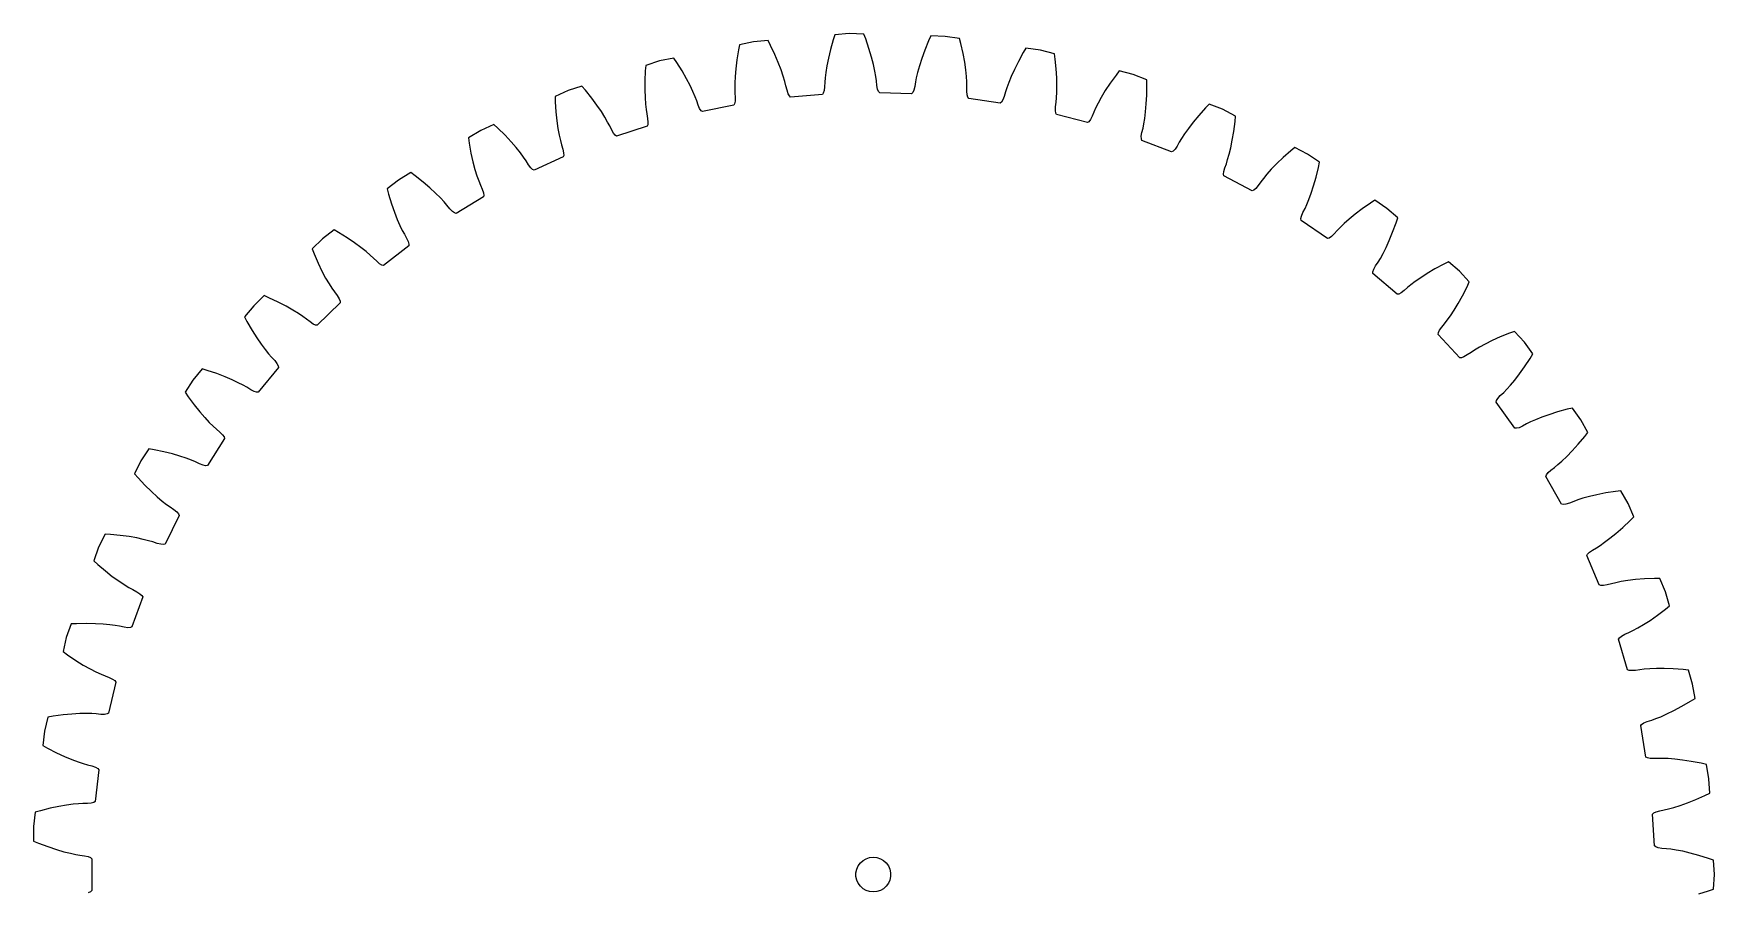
# Model space of a CAD drawing. Extents: x 0 to 145, y 0 to 145.
# Drawn here: x 0 to 145, y 71 to 145.1 of the extents above; entities that cross this region are included whole.
import ezdxf

# ---------------------------------------------------------------- set-up
doc = ezdxf.new("R2010")
doc.units = 0

msp = doc.modelspace()

# ---------------------------------------------------------------- linework, layer by layer
for p, q in [((70.38, 145.09), (69.14, 144.98)), ((71.63, 145.05), (70.38, 145.09)), ((71.8, 144.63), (71.63, 145.05)), ((60.81, 143.68), (60.68, 142.83)), ((60.9, 144.13), (60.81, 143.68)), ((62.13, 144.38), (60.9, 144.13)), ((63.37, 144.49), (62.13, 144.38)), ((63.59, 144.08), (63.37, 144.49)), ((63.96, 143.3), (63.59, 144.08)), ((68.76, 143.71), (68.58, 142.96)), ((69, 144.55), (68.76, 143.71)), ((69.14, 144.98), (69, 144.55)), ((72.08, 143.8), (71.8, 144.63)), ((72.3, 143.07), (72.08, 143.8)), ((76.9, 143.67), (76.64, 142.94)), ((77.23, 144.47), (76.9, 143.67)), ((77.42, 144.89), (77.23, 144.47)), ((78.67, 144.85), (77.42, 144.89)), ((79.9, 144.68), (78.67, 144.85)), ((80.02, 144.23), (79.9, 144.68)), ((80.21, 143.38), (80.02, 144.23)), ((85.63, 143.85), (85.4, 143.46)), ((86.87, 143.67), (85.63, 143.85)), ((88.08, 143.36), (86.87, 143.67)), ((52.82, 142.35), (52.78, 141.89)), ((54.01, 142.74), (52.82, 142.35)), ((55.23, 142.98), (54.01, 142.74)), ((55.49, 142.6), (55.23, 142.98)), ((55.95, 141.87), (55.49, 142.6)), ((60.68, 142.83), (60.58, 142.06)), ((64.26, 142.59), (63.96, 143.3)), ((64.51, 141.96), (64.26, 142.59)), ((68.45, 142.3), (68.36, 141.74)), ((68.58, 142.96), (68.45, 142.3)), ((72.47, 142.42), (72.3, 143.07)), ((72.59, 141.86), (72.47, 142.42)), ((76.43, 142.3), (76.27, 141.75)), ((76.64, 142.94), (76.43, 142.3)), ((80.34, 142.63), (80.21, 143.38)), ((80.44, 141.96), (80.34, 142.63)), ((84.98, 142.7), (84.63, 142.01)), ((85.4, 143.46), (84.98, 142.7)), ((88.14, 142.9), (88.08, 143.36)), ((88.23, 142.04), (88.14, 142.9)), ((52.78, 141.89), (52.74, 141.02)), ((52.74, 141.02), (52.74, 140.25)), ((56.33, 141.2), (55.95, 141.87)), ((56.65, 140.61), (56.33, 141.2)), ((60.53, 141.39), (60.5, 140.82)), ((60.5, 140.82), (60.5, 140.35)), ((60.58, 142.06), (60.53, 141.39)), ((64.69, 141.42), (64.51, 141.96)), ((64.83, 140.97), (64.69, 141.42)), ((64.92, 140.6), (64.83, 140.97)), ((68.27, 140.89), (68.25, 140.5)), ((68.3, 141.27), (68.27, 140.89)), ((68.36, 141.74), (68.3, 141.27)), ((72.68, 141.39), (72.59, 141.86)), ((72.73, 141.02), (72.68, 141.39)), ((72.77, 140.62), (72.73, 141.02)), ((76.09, 140.92), (76.03, 140.53)), ((76.16, 141.29), (76.09, 140.92)), ((76.27, 141.75), (76.16, 141.29)), ((80.5, 141.39), (80.44, 141.96)), ((80.53, 140.92), (80.5, 141.39)), ((80.54, 140.54), (80.53, 140.92)), ((84.14, 140.87), (83.98, 140.42)), ((84.36, 141.4), (84.14, 140.87)), ((84.63, 142.01), (84.36, 141.4)), ((88.28, 141.27), (88.23, 142.04)), ((88.3, 140.6), (88.28, 141.27)), ((92.89, 140.81), (92.47, 140.17)), ((93.4, 141.52), (92.89, 140.81)), ((93.68, 141.89), (93.4, 141.52)), ((94.88, 141.57), (93.68, 141.89)), ((96.05, 141.11), (94.88, 141.57)), ((96.06, 140.66), (96.05, 141.11)), ((46.13, 140.17), (44.99, 139.66)), ((44.99, 139.66), (45, 139.2)), ((47.31, 140.56), (46.13, 140.17)), ((47.61, 140.21), (47.31, 140.56)), ((48.16, 139.53), (47.61, 140.21)), ((48.61, 138.91), (48.16, 139.53)), ((52.74, 140.25), (52.76, 139.58)), ((52.76, 139.58), (52.8, 139.01)), ((56.89, 140.09), (56.65, 140.61)), ((57.08, 139.65), (56.89, 140.09)), ((57.22, 139.3), (57.08, 139.65)), ((57.34, 138.93), (57.22, 139.3)), ((60.53, 139.25), (60.49, 139.03)), ((60.5, 140.35), (60.51, 139.97)), ((60.51, 139.97), (60.54, 139.57)), ((60.54, 139.57), (60.53, 139.25)), ((65.01, 140.22), (64.92, 140.6)), ((65.11, 139.91), (65.01, 140.22)), ((65.21, 139.71), (65.11, 139.91)), ((65.32, 139.61), (65.21, 139.71)), ((68.06, 139.85), (65.32, 139.61)), ((68.14, 139.96), (68.06, 139.85)), ((68.21, 140.18), (68.14, 139.96)), ((68.25, 140.5), (68.21, 140.18)), ((72.83, 140.31), (72.77, 140.62)), ((72.91, 140.1), (72.83, 140.31)), ((73.01, 139.99), (72.91, 140.1)), ((75.76, 139.91), (73.01, 139.99)), ((75.86, 140.01), (75.76, 139.91)), ((75.95, 140.22), (75.86, 140.01)), ((76.03, 140.53), (75.95, 140.22)), ((80.53, 140.14), (80.54, 140.54)), ((80.55, 139.82), (80.53, 140.14)), ((80.61, 139.6), (80.55, 139.82)), ((80.69, 139.49), (80.61, 139.6)), ((83.41, 139.09), (80.69, 139.49)), ((83.64, 139.38), (83.53, 139.18)), ((83.75, 139.68), (83.64, 139.38)), ((83.86, 140.06), (83.75, 139.68)), ((83.98, 140.42), (83.86, 140.06)), ((88.23, 139.18), (88.27, 139.55)), ((88.27, 139.55), (88.29, 140.03)), ((88.29, 140.03), (88.3, 140.6)), ((92.13, 139.59), (91.85, 139.09)), ((92.47, 140.17), (92.13, 139.59)), ((96.01, 139.02), (96.05, 139.79)), ((96.05, 139.79), (96.06, 140.66)), ((45, 139.2), (45.06, 138.33)), ((45.06, 138.33), (45.15, 137.56)), ((48.99, 138.36), (48.61, 138.91)), ((49.29, 137.87), (48.99, 138.36)), ((49.53, 137.46), (49.29, 137.87)), ((52.8, 139.01), (52.85, 138.54)), ((52.85, 138.54), (52.9, 138.17)), ((52.9, 138.17), (52.97, 137.78)), ((57.47, 138.63), (57.34, 138.93)), ((57.6, 138.44), (57.47, 138.63)), ((57.72, 138.36), (57.6, 138.44)), ((60.41, 138.91), (57.72, 138.36)), ((60.49, 139.03), (60.41, 138.91)), ((83.53, 139.18), (83.41, 139.09)), ((88.17, 138.46), (88.18, 138.78)), ((88.2, 138.24), (88.17, 138.46)), ((88.18, 138.78), (88.23, 139.18)), ((88.27, 138.11), (88.2, 138.24)), ((90.93, 137.41), (88.27, 138.11)), ((91.33, 137.96), (91.19, 137.67)), ((91.48, 138.32), (91.33, 137.96)), ((91.64, 138.67), (91.48, 138.32)), ((91.85, 139.09), (91.64, 138.67)), ((95.8, 137.31), (95.88, 137.78)), ((95.88, 137.78), (95.95, 138.35)), ((95.95, 138.35), (96.01, 139.02)), ((100.54, 138.04), (100.05, 137.45)), ((101.12, 138.68), (100.54, 138.04)), ((101.44, 139.01), (101.12, 138.68)), ((102.6, 138.56), (101.44, 139.01)), ((103.71, 137.98), (102.6, 138.56)), ((103.67, 137.52), (103.71, 137.98)), ((38.59, 136.73), (37.52, 136.09)), ((39.72, 137.25), (38.59, 136.73)), ((40.06, 136.94), (39.72, 137.25)), ((40.68, 136.33), (40.06, 136.94)), ((45.15, 137.56), (45.24, 136.9)), ((45.24, 136.9), (45.35, 136.34)), ((45.35, 136.34), (45.45, 135.87)), ((49.71, 137.13), (49.53, 137.46)), ((49.88, 136.77), (49.71, 137.13)), ((50.04, 136.49), (49.88, 136.77)), ((50.19, 136.32), (50.04, 136.49)), ((52.93, 137.1), (50.31, 136.25)), ((52.99, 137.23), (52.93, 137.1)), ((52.97, 137.78), (53, 137.46)), ((53, 137.46), (52.99, 137.23)), ((91.05, 137.49), (90.93, 137.41)), ((91.19, 137.67), (91.05, 137.49)), ((95.58, 136.24), (95.63, 136.56)), ((95.63, 136.56), (95.73, 136.94)), ((95.73, 136.94), (95.8, 137.31)), ((99.31, 136.45), (99.05, 136.05)), ((99.64, 136.91), (99.31, 136.45)), ((100.05, 137.45), (99.64, 136.91)), ((103.43, 135.9), (103.56, 136.66)), ((103.56, 136.66), (103.67, 137.52)), ((37.52, 136.09), (37.59, 135.63)), ((37.59, 135.63), (37.74, 134.78)), ((41.2, 135.76), (40.68, 136.33)), ((41.64, 135.26), (41.2, 135.76)), ((42, 134.81), (41.64, 135.26)), ((45.45, 135.87), (45.55, 135.51)), ((45.55, 135.51), (45.66, 135.13)), ((45.66, 135.13), (45.73, 134.82)), ((50.31, 136.25), (50.19, 136.32)), ((95.59, 136.01), (95.58, 136.24)), ((95.64, 135.88), (95.59, 136.01)), ((98.2, 134.88), (95.64, 135.88)), ((98.33, 134.95), (98.2, 134.88)), ((98.49, 135.11), (98.33, 134.95)), ((98.67, 135.38), (98.49, 135.11)), ((98.86, 135.73), (98.67, 135.38)), ((99.05, 136.05), (98.86, 135.73)), ((103.16, 134.69), (103.3, 135.24)), ((103.3, 135.24), (103.43, 135.9)), ((108.47, 134.99), (107.82, 134.41)), ((108.83, 135.28), (108.47, 134.99)), ((109.93, 134.69), (108.83, 135.28)), ((37.74, 134.78), (37.91, 134.03)), ((37.91, 134.03), (38.08, 133.38)), ((42.28, 134.43), (42, 134.81)), ((42.49, 134.12), (42.28, 134.43)), ((42.7, 133.78), (42.49, 134.12)), ((42.9, 133.52), (42.7, 133.78)), ((43.06, 133.37), (42.9, 133.52)), ((45.7, 134.45), (43.19, 133.31)), ((45.74, 134.59), (45.7, 134.45)), ((45.73, 134.82), (45.74, 134.59)), ((102.69, 133.19), (102.78, 133.5)), ((102.78, 133.5), (102.92, 133.87)), ((102.92, 133.87), (103.03, 134.23)), ((103.03, 134.23), (103.16, 134.69)), ((107.27, 133.88), (106.8, 133.39)), ((107.82, 134.41), (107.27, 133.88)), ((110.96, 133.99), (109.93, 134.69)), ((110.67, 132.7), (110.87, 133.54)), ((110.87, 133.54), (110.96, 133.99)), ((31.49, 132.45), (30.5, 131.69)), ((32.56, 133.1), (31.49, 132.45)), ((32.93, 132.83), (32.56, 133.1)), ((33.61, 132.29), (32.93, 132.83)), ((34.2, 131.79), (33.61, 132.29)), ((38.08, 133.38), (38.25, 132.83)), ((38.25, 132.83), (38.41, 132.38)), ((38.41, 132.38), (38.55, 132.03)), ((38.55, 132.03), (38.7, 131.67)), ((43.19, 133.31), (43.06, 133.37)), ((102.67, 132.96), (102.69, 133.19)), ((102.71, 132.83), (102.67, 132.96)), ((105.14, 131.54), (102.71, 132.83)), ((105.66, 131.98), (105.45, 131.73)), ((105.89, 132.3), (105.66, 131.98)), ((106.12, 132.6), (105.89, 132.3)), ((106.42, 132.97), (106.12, 132.6)), ((106.8, 133.39), (106.42, 132.97)), ((110.45, 131.96), (110.67, 132.7)), ((30.5, 131.69), (30.62, 131.25)), ((30.62, 131.25), (30.88, 130.42)), ((34.69, 131.33), (34.2, 131.79)), ((35.1, 130.93), (34.69, 131.33)), ((35.42, 130.58), (35.1, 130.93)), ((35.67, 130.3), (35.42, 130.58)), ((38.81, 131), (36.46, 129.58)), ((38.7, 131.67), (38.81, 131.36)), ((38.81, 131.36), (38.84, 131.14)), ((38.84, 131.14), (38.81, 131)), ((105.28, 131.59), (105.14, 131.54)), ((105.45, 131.73), (105.28, 131.59)), ((109.87, 130.34), (110.05, 130.78)), ((110.05, 130.78), (110.25, 131.32)), ((110.25, 131.32), (110.45, 131.96)), ((115.74, 130.72), (115.36, 130.47)), ((116.77, 130.02), (115.74, 130.72)), ((30.88, 130.42), (31.13, 129.69)), ((31.13, 129.69), (31.37, 129.06)), ((35.92, 129.99), (35.67, 130.3)), ((36.14, 129.75), (35.92, 129.99)), ((36.32, 129.62), (36.14, 129.75)), ((36.46, 129.58), (36.32, 129.62)), ((109.36, 129.13), (109.41, 129.35)), ((109.38, 128.98), (109.36, 129.13)), ((109.41, 129.35), (109.53, 129.65)), ((109.53, 129.65), (109.71, 130)), ((109.71, 130), (109.87, 130.34)), ((113.51, 129.08), (113.09, 128.7)), ((114.03, 129.51), (113.51, 129.08)), ((114.65, 129.97), (114.03, 129.51)), ((115.36, 130.47), (114.65, 129.97)), ((117.72, 129.2), (116.77, 130.02)), ((117.57, 128.76), (117.72, 129.2)), ((25.92, 128.16), (24.93, 127.39)), ((26.32, 127.93), (25.92, 128.16)), ((27.06, 127.47), (26.32, 127.93)), ((31.37, 129.06), (31.6, 128.54)), ((31.6, 128.54), (31.81, 128.11)), ((31.81, 128.11), (31.99, 127.78)), ((31.99, 127.78), (32.18, 127.44)), ((111.65, 127.43), (109.38, 128.98)), ((112.22, 127.81), (111.98, 127.59)), ((112.48, 128.1), (112.22, 127.81)), ((112.74, 128.37), (112.48, 128.1)), ((113.09, 128.7), (112.74, 128.37)), ((116.98, 127.24), (117.27, 127.95)), ((117.27, 127.95), (117.57, 128.76)), ((24.93, 127.39), (24.03, 126.52)), ((24.03, 126.52), (24.2, 126.1)), ((27.7, 127.04), (27.06, 127.47)), ((28.24, 126.65), (27.7, 127.04)), ((28.69, 126.29), (28.24, 126.65)), ((29.05, 125.98), (28.69, 126.29)), ((32.37, 126.78), (30.19, 125.1)), ((32.18, 127.44), (32.32, 127.15)), ((32.32, 127.15), (32.38, 126.93)), ((32.38, 126.93), (32.37, 126.78)), ((111.79, 127.46), (111.65, 127.43)), ((111.98, 127.59), (111.79, 127.46)), ((116.44, 126.12), (116.7, 126.63)), ((116.7, 126.63), (116.98, 127.24)), ((24.2, 126.1), (24.55, 125.3)), ((24.55, 125.3), (24.88, 124.61)), ((29.32, 125.73), (29.05, 125.98)), ((29.61, 125.45), (29.32, 125.73)), ((29.85, 125.24), (29.61, 125.45)), ((30.05, 125.13), (29.85, 125.24)), ((30.19, 125.1), (30.05, 125.13)), ((115.57, 124.55), (115.64, 124.77)), ((115.64, 124.77), (115.8, 125.05)), ((115.8, 125.05), (116.01, 125.38)), ((116.01, 125.38), (116.21, 125.7)), ((116.21, 125.7), (116.44, 126.12)), ((120.92, 124.79), (120.26, 124.4)), ((121.68, 125.2), (120.92, 124.79)), ((122.09, 125.41), (121.68, 125.2)), ((123.04, 124.59), (122.09, 125.41)), ((24.88, 124.61), (25.2, 124.01)), ((25.2, 124.01), (25.49, 123.52)), ((25.49, 123.52), (25.74, 123.12)), ((115.57, 124.41), (115.57, 124.55)), ((117.65, 122.61), (115.57, 124.41)), ((118.84, 123.42), (118.55, 123.18)), ((119.22, 123.7), (118.84, 123.42)), ((119.69, 124.03), (119.22, 123.7)), ((120.26, 124.4), (119.69, 124.03)), ((123.88, 123.67), (123.04, 124.59)), ((123.69, 123.25), (123.88, 123.67)), ((19.88, 122.49), (18.99, 121.62)), ((20.31, 122.31), (19.88, 122.49)), ((21.09, 121.94), (20.31, 122.31)), ((21.78, 121.58), (21.09, 121.94)), ((26.45, 121.86), (24.47, 119.94)), ((25.74, 123.12), (25.95, 122.81)), ((25.95, 122.81), (26.19, 122.49)), ((26.19, 122.49), (26.36, 122.21)), ((26.36, 122.21), (26.44, 122)), ((26.44, 122), (26.45, 121.86)), ((117.8, 122.62), (117.65, 122.61)), ((118, 122.72), (117.8, 122.62)), ((118.26, 122.92), (118, 122.72)), ((118.55, 123.18), (118.26, 122.92)), ((122.92, 121.81), (123.3, 122.48)), ((123.3, 122.48), (123.69, 123.25)), ((18.99, 121.62), (18.2, 120.65)), ((18.2, 120.65), (18.41, 120.25)), ((22.36, 121.25), (21.78, 121.58)), ((22.85, 120.95), (22.36, 121.25)), ((23.24, 120.69), (22.85, 120.95)), ((23.54, 120.46), (23.24, 120.69)), ((23.85, 120.22), (23.54, 120.46)), ((121.98, 120.37), (122.26, 120.75)), ((122.26, 120.75), (122.57, 121.23)), ((122.57, 121.23), (122.92, 121.81)), ((18.41, 120.25), (18.85, 119.49)), ((18.85, 119.49), (19.26, 118.84)), ((24.12, 120.04), (23.85, 120.22)), ((24.33, 119.95), (24.12, 120.04)), ((24.47, 119.94), (24.33, 119.95)), ((121.21, 119.15), (121.22, 119.3)), ((123.07, 117.13), (121.21, 119.15)), ((121.22, 119.3), (121.31, 119.5)), ((121.31, 119.5), (121.5, 119.77)), ((121.5, 119.77), (121.75, 120.07)), ((121.75, 120.07), (121.98, 120.37)), ((126.56, 118.93), (125.85, 118.61)), ((127.36, 119.25), (126.56, 118.93)), ((127.79, 119.41), (127.36, 119.25)), ((128.64, 118.49), (127.79, 119.41)), ((19.26, 118.84), (19.64, 118.29)), ((19.64, 118.29), (19.98, 117.83)), ((19.98, 117.83), (20.28, 117.46)), ((124.03, 117.59), (123.7, 117.37)), ((124.34, 117.8), (124.03, 117.59)), ((124.75, 118.04), (124.34, 117.8)), ((125.25, 118.31), (124.75, 118.04)), ((125.85, 118.61), (125.25, 118.31)), ((129.37, 117.48), (128.64, 118.49)), ((129.14, 117.08), (129.37, 117.48)), ((14.53, 116.17), (13.74, 115.2)), ((14.97, 116.04), (14.53, 116.17)), ((15.8, 115.76), (14.97, 116.04)), ((21.13, 116.3), (19.38, 114.17)), ((20.28, 117.46), (20.53, 117.18)), ((20.53, 117.18), (20.8, 116.89)), ((20.8, 116.89), (21, 116.64)), ((21, 116.64), (21.11, 116.44)), ((21.11, 116.44), (21.13, 116.3)), ((123.21, 117.13), (123.07, 117.13)), ((123.42, 117.21), (123.21, 117.13)), ((123.7, 117.37), (123.42, 117.21)), ((128.21, 115.73), (128.66, 116.36)), ((128.66, 116.36), (129.14, 117.08)), ((13.74, 115.2), (13.07, 114.15)), ((16.52, 115.49), (15.8, 115.76)), ((17.13, 115.22), (16.52, 115.49)), ((17.65, 114.98), (17.13, 115.22)), ((18.07, 114.76), (17.65, 114.98)), ((18.4, 114.58), (18.07, 114.76)), ((18.74, 114.37), (18.4, 114.58)), ((127.11, 114.41), (127.43, 114.76)), ((127.43, 114.76), (127.8, 115.2)), ((127.8, 115.2), (128.21, 115.73)), ((13.07, 114.15), (13.33, 113.77)), ((13.33, 113.77), (13.85, 113.08)), ((19.02, 114.22), (18.74, 114.37)), ((19.24, 114.16), (19.02, 114.22)), ((19.38, 114.17), (19.24, 114.16)), ((126.2, 113.29), (126.23, 113.43)), ((127.82, 111.07), (126.2, 113.29)), ((126.23, 113.43), (126.35, 113.63)), ((126.35, 113.63), (126.56, 113.87)), ((126.56, 113.87), (126.85, 114.14)), ((126.85, 114.14), (127.11, 114.41)), ((13.85, 113.08), (14.33, 112.48)), ((14.33, 112.48), (14.77, 111.97)), ((14.77, 111.97), (15.16, 111.55)), ((129.59, 111.78), (129.16, 111.59)), ((130.13, 112), (129.59, 111.78)), ((130.76, 112.22), (130.13, 112)), ((131.49, 112.46), (130.76, 112.22)), ((132.33, 112.69), (131.49, 112.46)), ((132.78, 112.79), (132.33, 112.69)), ((133.51, 111.78), (132.78, 112.79)), ((134.12, 110.69), (133.51, 111.78)), ((15.16, 111.55), (15.5, 111.22)), ((15.5, 111.22), (15.78, 110.97)), ((15.78, 110.97), (16.08, 110.71)), ((16.08, 110.71), (16.31, 110.48)), ((16.31, 110.48), (16.44, 110.3)), ((16.44, 110.3), (16.47, 110.16)), ((127.96, 111.05), (127.82, 111.07)), ((128.18, 111.1), (127.96, 111.05)), ((128.48, 111.23), (128.18, 111.1)), ((128.82, 111.42), (128.48, 111.23)), ((129.16, 111.59), (128.82, 111.42)), ((133.29, 109.67), (133.84, 110.33)), ((133.84, 110.33), (134.12, 110.69)), ((9.94, 109.28), (9.26, 108.23)), ((10.39, 109.2), (9.94, 109.28)), ((11.24, 109.02), (10.39, 109.2)), ((11.98, 108.83), (11.24, 109.02)), ((12.63, 108.64), (11.98, 108.83)), ((16.47, 110.16), (14.99, 107.84)), ((132.3, 108.61), (132.77, 109.09)), ((132.77, 109.09), (133.29, 109.67)), ((9.26, 108.23), (8.71, 107.11)), ((13.17, 108.46), (12.63, 108.64)), ((13.61, 108.29), (13.17, 108.46)), ((13.96, 108.14), (13.61, 108.29)), ((14.32, 107.97), (13.96, 108.14)), ((14.62, 107.86), (14.32, 107.97)), ((14.84, 107.82), (14.62, 107.86)), ((14.99, 107.84), (14.84, 107.82)), ((130.68, 107.22), (130.92, 107.43)), ((130.92, 107.43), (131.24, 107.67)), ((131.24, 107.67), (131.53, 107.91)), ((131.53, 107.91), (131.88, 108.22)), ((131.88, 108.22), (132.3, 108.61)), ((8.71, 107.11), (9.01, 106.77)), ((9.01, 106.77), (9.61, 106.13)), ((9.61, 106.13), (10.16, 105.59)), ((130.5, 106.9), (130.54, 107.04)), ((131.85, 104.51), (130.5, 106.9)), ((130.54, 107.04), (130.68, 107.22)), ((10.16, 105.59), (10.65, 105.14)), ((10.65, 105.14), (11.09, 104.77)), ((11.09, 104.77), (11.46, 104.48)), ((11.46, 104.48), (11.77, 104.26)), ((131.99, 104.47), (131.85, 104.51)), ((132.21, 104.5), (131.99, 104.47)), ((132.52, 104.6), (132.21, 104.5)), ((132.89, 104.74), (132.52, 104.6)), ((133.24, 104.87), (132.89, 104.74)), ((133.69, 105.01), (133.24, 104.87)), ((134.25, 105.17), (133.69, 105.01)), ((134.9, 105.32), (134.25, 105.17)), ((135.66, 105.47), (134.9, 105.32)), ((136.51, 105.6), (135.66, 105.47)), ((136.97, 105.65), (136.51, 105.6)), ((137.58, 104.57), (136.97, 105.65)), ((138.07, 103.42), (137.58, 104.57)), ((12.55, 103.53), (11.34, 101.06)), ((11.77, 104.26), (12.1, 104.04)), ((12.1, 104.04), (12.35, 103.84)), ((12.35, 103.84), (12.5, 103.66)), ((12.5, 103.66), (12.55, 103.53)), ((137.12, 102.49), (137.75, 103.09)), ((137.75, 103.09), (138.07, 103.42)), ((6.16, 101.92), (5.61, 100.8)), ((6.62, 101.89), (6.16, 101.92)), ((7.48, 101.81), (6.62, 101.89)), ((8.24, 101.7), (7.48, 101.81)), ((8.9, 101.59), (8.24, 101.7)), ((9.46, 101.46), (8.9, 101.59)), ((135.56, 101.21), (136.02, 101.56)), ((136.02, 101.56), (136.54, 101.98)), ((136.54, 101.98), (137.12, 102.49)), ((5.61, 100.8), (5.19, 99.62)), ((9.92, 101.35), (9.46, 101.46)), ((10.28, 101.24), (9.92, 101.35)), ((10.66, 101.11), (10.28, 101.24)), ((10.97, 101.04), (10.66, 101.11)), ((11.2, 101.02), (10.97, 101.04)), ((11.34, 101.06), (11.2, 101.02)), ((134.03, 100.06), (134.09, 100.19)), ((134.09, 100.19), (134.25, 100.35)), ((134.25, 100.35), (134.52, 100.54)), ((134.52, 100.54), (134.86, 100.74)), ((134.86, 100.74), (135.17, 100.94)), ((135.17, 100.94), (135.56, 101.21)), ((5.19, 99.62), (5.53, 99.31)), ((5.53, 99.31), (6.19, 98.75)), ((6.19, 98.75), (6.79, 98.27)), ((135.1, 97.53), (134.03, 100.06)), ((6.79, 98.27), (7.34, 97.88)), ((7.34, 97.88), (7.82, 97.56)), ((7.82, 97.56), (8.22, 97.32)), ((8.22, 97.32), (8.55, 97.13)), ((135.24, 97.48), (135.1, 97.53)), ((135.47, 97.48), (135.24, 97.48)), ((135.78, 97.54), (135.47, 97.48)), ((136.16, 97.64), (135.78, 97.54)), ((136.53, 97.73), (136.16, 97.64)), ((137, 97.82), (136.53, 97.73)), ((137.56, 97.91), (137, 97.82)), ((138.23, 97.99), (137.56, 97.91)), ((139, 98.05), (138.23, 97.99)), ((139.86, 98.08), (139, 98.05)), ((140.32, 98.08), (139.86, 98.08)), ((140.81, 96.93), (140.32, 98.08)), ((9.41, 96.5), (8.48, 93.91)), ((8.55, 97.13), (8.9, 96.95)), ((8.9, 96.95), (9.17, 96.78)), ((9.17, 96.78), (9.34, 96.63)), ((9.34, 96.63), (9.41, 96.5)), ((141.16, 95.74), (140.81, 96.93)), ((140.81, 95.45), (141.16, 95.74)), ((138.91, 94.12), (139.48, 94.48)), ((139.48, 94.48), (140.11, 94.92)), ((140.11, 94.92), (140.81, 95.45)), ((2.82, 92.99), (2.54, 91.78)), ((3.24, 94.17), (2.82, 92.99)), ((3.7, 94.19), (3.24, 94.17)), ((4.57, 94.21), (3.7, 94.19)), ((5.34, 94.19), (4.57, 94.21)), ((6.01, 94.15), (5.34, 94.19)), ((6.58, 94.1), (6.01, 94.15)), ((7.05, 94.03), (6.58, 94.1)), ((7.42, 93.97), (7.05, 94.03)), ((7.81, 93.88), (7.42, 93.97)), ((8.13, 93.84), (7.81, 93.88)), ((8.35, 93.85), (8.13, 93.84)), ((8.48, 93.91), (8.35, 93.85)), ((136.77, 92.86), (136.84, 92.98)), ((137.54, 90.22), (136.77, 92.86)), ((136.84, 92.98), (137.02, 93.13)), ((137.02, 93.13), (137.3, 93.28)), ((137.3, 93.28), (137.66, 93.44)), ((137.66, 93.44), (138, 93.61)), ((138, 93.61), (138.42, 93.83)), ((138.42, 93.83), (138.91, 94.12)), ((2.54, 91.78), (2.91, 91.51)), ((2.91, 91.51), (3.63, 91.02)), ((3.63, 91.02), (4.29, 90.62)), ((4.29, 90.62), (4.88, 90.29)), ((4.88, 90.29), (5.38, 90.03)), ((5.38, 90.03), (5.82, 89.83)), ((137.67, 90.16), (137.54, 90.22)), ((137.9, 90.14), (137.67, 90.16)), ((138.22, 90.16), (137.9, 90.14)), ((138.61, 90.22), (138.22, 90.16)), ((138.98, 90.26), (138.61, 90.22)), ((139.46, 90.3), (138.98, 90.26)), ((140.03, 90.32), (139.46, 90.3)), ((140.7, 90.32), (140.03, 90.32)), ((141.47, 90.3), (140.7, 90.32)), ((142.34, 90.23), (141.47, 90.3)), ((142.79, 90.18), (142.34, 90.23)), ((143.14, 88.98), (142.79, 90.18)), ((5.82, 89.83), (6.16, 89.69)), ((6.16, 89.69), (6.53, 89.55)), ((7.09, 89.16), (6.47, 86.48)), ((6.53, 89.55), (6.82, 89.41)), ((6.82, 89.41), (7.01, 89.28)), ((7.01, 89.28), (7.09, 89.16)), ((143.36, 87.75), (143.14, 88.98)), ((141.54, 86.7), (142.22, 87.07)), ((142.22, 87.07), (142.97, 87.5)), ((142.97, 87.5), (143.36, 87.75)), ((1.23, 86.14), (0.94, 84.92)), ((1.68, 86.21), (1.23, 86.14)), ((2.54, 86.33), (1.68, 86.21)), ((3.31, 86.4), (2.54, 86.33)), ((3.98, 86.44), (3.31, 86.4)), ((4.55, 86.45), (3.98, 86.44)), ((5.03, 86.44), (4.55, 86.45)), ((5.4, 86.41), (5.03, 86.44)), ((5.8, 86.37), (5.4, 86.41)), ((6.12, 86.37), (5.8, 86.37)), ((6.34, 86.41), (6.12, 86.37)), ((6.47, 86.48), (6.34, 86.41)), ((138.75, 85.51), (138.94, 85.63)), ((138.94, 85.63), (139.24, 85.76)), ((139.24, 85.76), (139.62, 85.87)), ((139.62, 85.87), (139.98, 86)), ((139.98, 86), (140.42, 86.17)), ((140.42, 86.17), (140.94, 86.41)), ((140.94, 86.41), (141.54, 86.7)), ((0.94, 84.92), (0.8, 83.68)), ((138.67, 85.4), (138.75, 85.51)), ((139.13, 82.69), (138.67, 85.4)), ((0.8, 83.68), (1.2, 83.46)), ((1.2, 83.46), (1.98, 83.06)), ((1.98, 83.06), (2.67, 82.73)), ((2.67, 82.73), (3.29, 82.47)), ((139.25, 82.61), (139.13, 82.69)), ((3.29, 82.47), (3.83, 82.27)), ((3.83, 82.27), (4.28, 82.12)), ((4.28, 82.12), (4.64, 82.02)), ((4.64, 82.02), (5.02, 81.92)), ((5.02, 81.92), (5.33, 81.82)), ((5.62, 81.6), (5.31, 78.86)), ((5.33, 81.82), (5.53, 81.71)), ((5.53, 81.71), (5.62, 81.6)), ((139.48, 82.56), (139.25, 82.61)), ((139.8, 82.55), (139.48, 82.56)), ((140.19, 82.56), (139.8, 82.55)), ((140.57, 82.56), (140.19, 82.56)), ((141.04, 82.55), (140.57, 82.56)), ((141.62, 82.5), (141.04, 82.55)), ((142.28, 82.43), (141.62, 82.5)), ((143.04, 82.31), (142.28, 82.43)), ((143.9, 82.15), (143.04, 82.31)), ((144.34, 82.05), (143.9, 82.15)), ((144.56, 80.82), (144.34, 82.05)), ((144.63, 79.57), (144.56, 80.82)), ((2.18, 78.43), (1.43, 78.27)), ((2.84, 78.54), (2.18, 78.43)), ((3.41, 78.61), (2.84, 78.54)), ((3.88, 78.66), (3.41, 78.61)), ((4.26, 78.68), (3.88, 78.66)), ((4.65, 78.69), (4.26, 78.68)), ((4.97, 78.72), (4.65, 78.69)), ((5.19, 78.78), (4.97, 78.72)), ((5.31, 78.86), (5.19, 78.78)), ((141.07, 78.21), (141.53, 78.34)), ((141.53, 78.34), (142.07, 78.51)), ((142.07, 78.51), (142.71, 78.73)), ((142.71, 78.73), (143.42, 79.02)), ((143.42, 79.02), (144.22, 79.37)), ((144.22, 79.37), (144.63, 79.57)), ((0.14, 77.93), (0, 76.69)), ((0.58, 78.06), (0.14, 77.93)), ((1.43, 78.27), (0.58, 78.06)), ((139.7, 77.77), (139.8, 77.87)), ((139.86, 75.02), (139.7, 77.77)), ((139.8, 77.87), (140, 77.97)), ((140, 77.97), (140.31, 78.06)), ((140.31, 78.06), (140.7, 78.13)), ((140.7, 78.13), (141.07, 78.21)), ((0, 76.69), (0, 75.44)), ((0, 75.44), (0.42, 75.26)), ((0.42, 75.26), (1.24, 74.96)), ((1.24, 74.96), (1.97, 74.71)), ((1.97, 74.71), (2.61, 74.52)), ((2.61, 74.52), (3.17, 74.39)), ((3.17, 74.39), (3.63, 74.29)), ((3.63, 74.29), (4, 74.22)), ((4, 74.22), (4.4, 74.17)), ((4.4, 74.17), (4.71, 74.1)), ((4.71, 74.1), (4.92, 74.02)), ((4.92, 74.02), (5.02, 73.92)), ((71.85, 73.92), (72.14, 74.01)), ((72.14, 74.01), (72.46, 74.05)), ((72.46, 74.05), (72.77, 74.01)), ((72.77, 74.01), (73.07, 73.92)), ((139.97, 74.93), (139.86, 75.02)), ((140.18, 74.86), (139.97, 74.93)), ((140.5, 74.81), (140.18, 74.86)), ((140.89, 74.78), (140.5, 74.81)), ((141.27, 74.73), (140.89, 74.78)), ((141.74, 74.66), (141.27, 74.73)), ((142.3, 74.56), (141.74, 74.66)), ((142.95, 74.41), (142.3, 74.56)), ((143.7, 74.2), (142.95, 74.41)), ((144.53, 73.95), (143.7, 74.2)), ((5.02, 73.92), (5.02, 71.17)), ((70.96, 72.7), (71.03, 73.01)), ((70.96, 72.39), (70.96, 72.7)), ((71.03, 73.01), (71.16, 73.3)), ((71.16, 73.3), (71.34, 73.55)), ((71.34, 73.55), (71.57, 73.76)), ((71.57, 73.76), (71.85, 73.92)), ((73.07, 73.92), (73.34, 73.76)), ((73.34, 73.76), (73.57, 73.55)), ((73.57, 73.55), (73.76, 73.3)), ((73.76, 73.3), (73.88, 73.01)), ((73.88, 73.01), (73.95, 72.7)), ((73.95, 72.7), (73.95, 72.39)), ((144.96, 73.79), (144.53, 73.95)), ((145.03, 72.55), (144.96, 73.79)), ((144.96, 71.3), (145.03, 72.55)), ((4.92, 71.07), (4.71, 70.99)), ((5.02, 71.17), (4.92, 71.07)), ((71.03, 72.08), (70.96, 72.39)), ((71.16, 71.8), (71.03, 72.08)), ((71.34, 71.54), (71.16, 71.8)), ((71.57, 71.33), (71.34, 71.54)), ((71.85, 71.17), (71.57, 71.33)), ((72.14, 71.08), (71.85, 71.17)), ((72.46, 71.05), (72.14, 71.08)), ((72.77, 71.08), (72.46, 71.05)), ((73.07, 71.17), (72.77, 71.08)), ((73.34, 71.33), (73.07, 71.17)), ((73.57, 71.54), (73.34, 71.33)), ((73.76, 71.8), (73.57, 71.54)), ((73.88, 72.08), (73.76, 71.8)), ((73.95, 72.39), (73.88, 72.08)), ((143.7, 70.89), (144.53, 71.14)), ((144.53, 71.14), (144.96, 71.3))]:
    msp.add_line(p, q)

doc.saveas('drawing.dxf')
